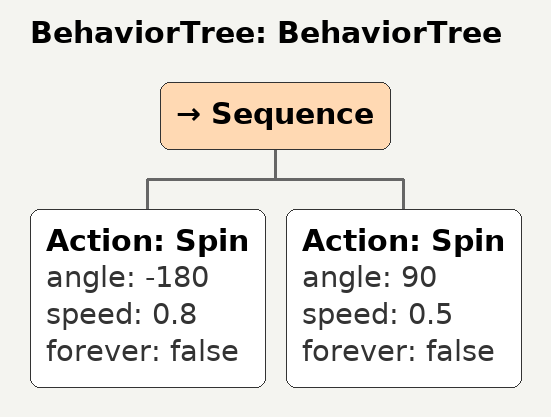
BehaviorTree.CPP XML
<?xml version="1.0"?>
<root main_tree_to_execute="BehaviorTree">
    <BehaviorTree ID="BehaviorTree">
        <Sequence>
            <Action ID="Spin" angle="-180" speed="0.8" forever="false"/>
            <Action ID="Spin" angle="90" speed="0.5" forever="false"/>
        </Sequence>
    </BehaviorTree>
</root>
